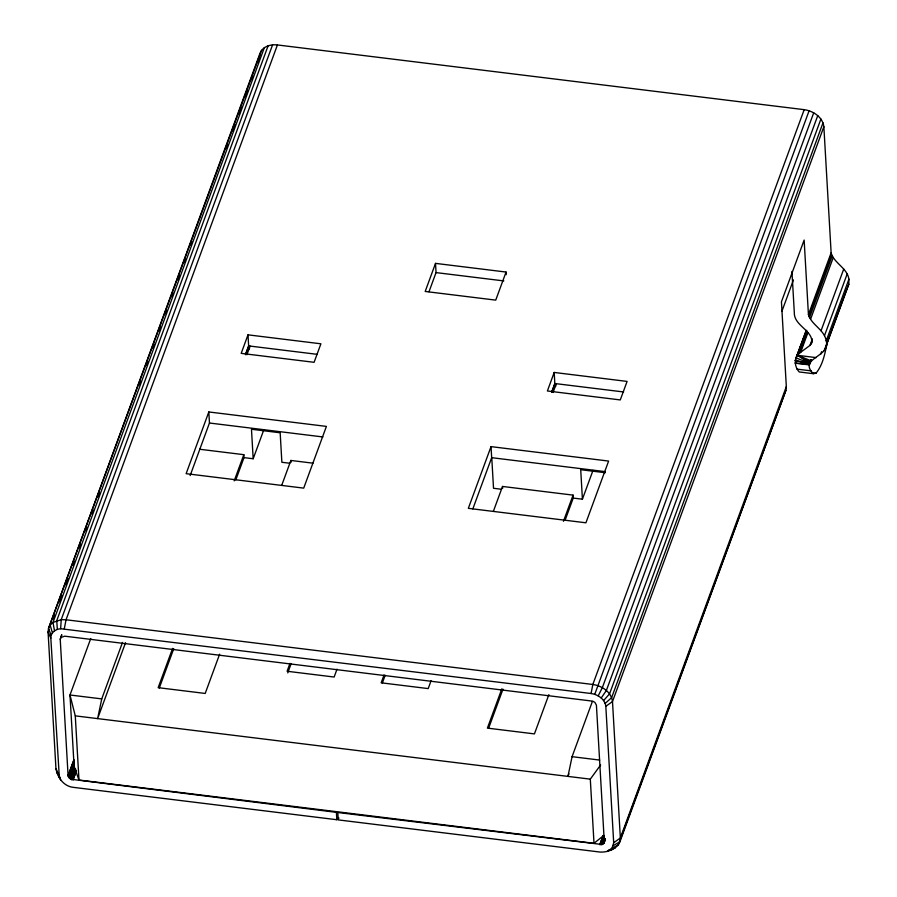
<?xml version="1.0" encoding="UTF-8"?>
<svg xmlns="http://www.w3.org/2000/svg" width="897" height="897" viewBox="0 0 897 897"><rect width="100%" height="100%" fill="white"/><g stroke="black" fill="none" stroke-linecap="round" stroke-linejoin="round"><path stroke-width="1.35" d="M827.875 339.414C825.307 350.962 823.76 363.801 816.001 373.208L813.31 373.69C797.859 357.892 831.082 357.073 826.215 340.882L848.921 279.158C847.228 267.911 833.986 263.247 831.127 252.842L823.861 126.724C822.717 117.092 813.187 110.903 804.194 109.669L277.42 44.951C270.602 44.088 262.272 46.532 259.872 53.641L48.505 628.461L48.079 632.206L55.95 768.639C57.464 777.542 63.822 786.456 73.442 787.364L336.824 819.723L338.999 818.064M826.137 345.984L848.831 284.259L848.921 279.158M59.337 777.486L50.826 638.126C50.512 632.733 55.692 629.021 60.66 628.73L61.209 619.67L272.576 44.85M60.234 639.281L61.714 634.897L60.234 639.281L68.094 775.714L70.628 779.201L336.397 812.346L336.824 819.723M259.457 57.386L259.872 53.641M826.215 340.882C824.534 329.625 811.292 324.961 808.432 314.555L804.138 240.071L781.444 301.784L786.333 386.607L785.918 390.341L619.939 841.722C616.923 849.145 607.729 852.374 600.216 852.083L338.236 819.892L337.81 812.514L602.111 844.503L603.759 843.359L604.286 841.599L596.415 705.154L594.89 702.385L592.726 701.162L64.719 636.175L60.749 637.52M607.191 851.466L612.113 848.046L613.694 842.754L605.823 706.309C604.959 699.088 597.817 694.446 591.078 693.516L60.66 628.73M64.292 628.797L66.042 619.771L277.42 44.951M591.078 693.516L592.827 684.478L804.194 109.669M122.497 642.431L101.742 698.898L97.627 718.609L125.546 642.678M592.356 701.521L572.073 756.676L567.958 776.398L568.922 773.775M68.834 777.643L74.171 763.179L68.834 777.643L74.07 765.646L70.628 779.201L74.877 768.651L74.07 765.646L69.988 694.996L90.754 638.529M71.782 779.706L75.64 769.211L71.782 779.706L74.877 768.651L78.981 780.031L594.005 843.303L603.625 835.589M813.31 373.69L799.193 371.952C795.852 368.353 794.237 362.646 796.043 357.937L806.145 330.444M594.745 694.345L809.094 110.768M603.759 843.359L605.251 838.964L603.759 843.359L605.004 839.727M604.141 838.594L602.111 844.503L604.746 838.471M69.618 778.495L74.07 765.646M810.81 360.146L809.386 364.025L795.314 363.184L796.267 360.583M261.554 50.322L48.505 628.461L51.14 635.323M49.055 629.571L48.079 632.206L50.826 638.126M52.923 619.053L54.369 615.107M59.213 601.954L61.624 595.373M65.492 584.855L67.914 578.273M72.747 565.121L74.204 561.174M79.037 548.022L80.495 544.075M85.327 530.923L86.774 526.976M91.617 513.824L93.064 509.877M97.908 496.725L99.354 492.778M139.013 384.914L140.47 380.967M146.267 365.18L147.725 361.233M152.557 348.081L154.015 344.134M158.847 330.982L160.294 327.035M165.138 313.883L166.584 309.936M171.428 296.784L172.874 292.837M177.707 279.685L179.165 275.738M183.997 262.586L185.455 258.639M190.287 245.486L191.734 241.54M226.078 148.151L227.535 144.204M232.368 131.04L234.79 124.47M238.658 113.941L241.069 107.371M244.948 96.842L247.359 90.272M251.227 79.743L252.685 75.796M257.517 62.644L258.975 58.697M264.357 47.631L52.99 622.451L50.176 625.142L52.396 632.822M268.125 45.769L56.758 620.589L57.33 629.414M208.822 411.958L186.128 473.672L303.713 488.125L326.407 426.4L208.822 411.958L209.461 423.014L190.153 475.545M247.998 334.839L241.192 353.362L314.096 362.31L320.902 343.798L247.998 334.839L248.637 345.906L245.453 354.55M245.587 354.607L248.772 345.962M246.888 354.764L250.061 346.119M172.605 648.396L158.164 687.663L205.2 693.448L219.63 654.182M234.207 480.859L243.838 454.678L199.571 449.24M159.296 687.999L173.738 648.733M235.821 479.873L244.006 457.627L243.838 454.678M244.006 457.627L253.178 458.748L263.785 429.91M281.725 485.322L290.875 460.453L313.008 463.177M435.516 263.382L425.189 291.458L495.738 300.125L506.065 272.049L435.516 263.382L436.043 272.598L429.001 291.738M289.989 663.376L287.096 671.259L334.133 677.033L337.025 669.162M287.746 672.896L291.121 663.702M384.062 674.936L381.158 682.808L428.194 688.593L431.087 680.711M382.301 683.133L385.194 675.262M491.029 446.628L468.335 508.341L585.92 522.794L608.615 461.069L491.029 446.628L491.668 457.683L472.831 508.902M493.35 511.391L502.522 486.454L573.071 495.122L573.239 498.07L565.065 520.327M554.189 372.457L547.383 390.98L620.276 399.927L627.093 381.416L554.189 372.457L554.828 383.524L551.644 392.168M551.778 392.224L554.963 383.58M553.079 392.381L556.252 383.737M501.838 688.851L487.396 728.117L534.433 733.892L548.874 694.626M563.451 521.303L573.071 495.122M488.529 728.454L502.97 689.176M573.239 498.07L582.411 499.203L593.018 470.353M813.714 112.798L602.347 687.618L598.209 695.87M817.75 115.623L606.383 690.443L601.237 697.978M820.912 119.043L609.545 693.863L603.614 700.546M822.998 122.833L611.631 697.653L605.172 703.394M823.861 126.724L612.494 701.544L620.354 837.977L619.939 841.722L613.369 845.557M781.87 311.371L793.43 279.942M604.174 837.495L601.001 844.727L604.365 835.544M601.001 844.727L603.894 836.856M604.174 842.53L605.139 839.906M808.432 314.555L831.127 252.842M808.746 316.159L831.441 254.434M809.464 317.729L832.158 256.015M810.854 360.101L809.386 364.025L795.28 360.594L805.753 332.092M810.574 319.209L833.268 257.495M810.552 360.538L809.576 363.162L796.043 357.937L806.739 330.376M786.333 386.607L620.354 837.977L613.694 842.754M810.54 360.56L809.576 363.162L797.568 355.324L806.706 331.89M798.487 354.214L799.541 353.183L807.266 332.17M799.541 353.183L800.707 352.241L807.95 332.54M800.707 352.241L809.98 345.423L812.39 338.864M809.98 345.423L812.379 341.308M821.047 330.746L843.741 269.033M811.337 359.719L809.419 364.911L795.314 363.184M824.478 335.669L847.172 273.944M820.632 354.315L821.596 351.68M824.22 350.581L846.914 288.856M603.053 844.032L604.993 838.908M811.404 343.932C814.857 331.128 793.912 326.06 794.327 312.829L791.939 271.443M847.396 287.713L848.831 284.259M785.918 390.341L618.257 845.052L612.113 848.046M594.005 843.303L590.304 779.145L600.642 764.95M605.823 706.309L612.494 701.544C611.35 691.912 601.809 685.723 592.827 684.478L66.042 619.771L61.209 619.67L52.99 622.451L54.504 630.815M610.005 850.064L615.443 847.732M608.345 850.289L611.687 849.605M436.043 272.598L503.834 280.918M810.283 361.962L797.568 355.324L816.147 357.611M796.951 369.127L811.056 370.853M812.155 372.737L816.001 373.208M248.637 345.906L317.415 354.36M554.828 383.524L623.606 391.967M209.461 423.014L322.898 436.951M491.668 457.683L605.105 471.62M605.307 472.719L580.718 469.703L582.411 499.203M289.731 463.244L281.871 462.28L280.167 432.78L251.474 429.248L253.178 458.748M501.378 489.246L493.518 488.282L491.825 458.782M101.742 698.898L69.988 694.996L75.281 715.862L78.981 780.031M572.073 756.676L599.678 760.073M75.281 715.862L590.304 779.145M795.28 360.594L809.576 363.162M797.568 355.324L811.437 360.93M56.814 772.541L60.48 778.035M58.899 776.32L60.895 780.323M55.95 768.639L58.686 774.559M555.49 383.737L555.658 386.529M506.065 272.049L506.222 274.673M502.522 486.454L502.634 488.428M290.875 460.453L290.987 462.426M249.299 346.119L249.467 348.911M76.38 770.792L73.016 779.986L76.391 770.803M73.89 759.972L68.094 775.714L73.913 759.961M74.103 760.936L68.307 776.69L74.137 760.925M603.165 835.511L599.79 844.705L603.188 835.522"/></g></svg>
